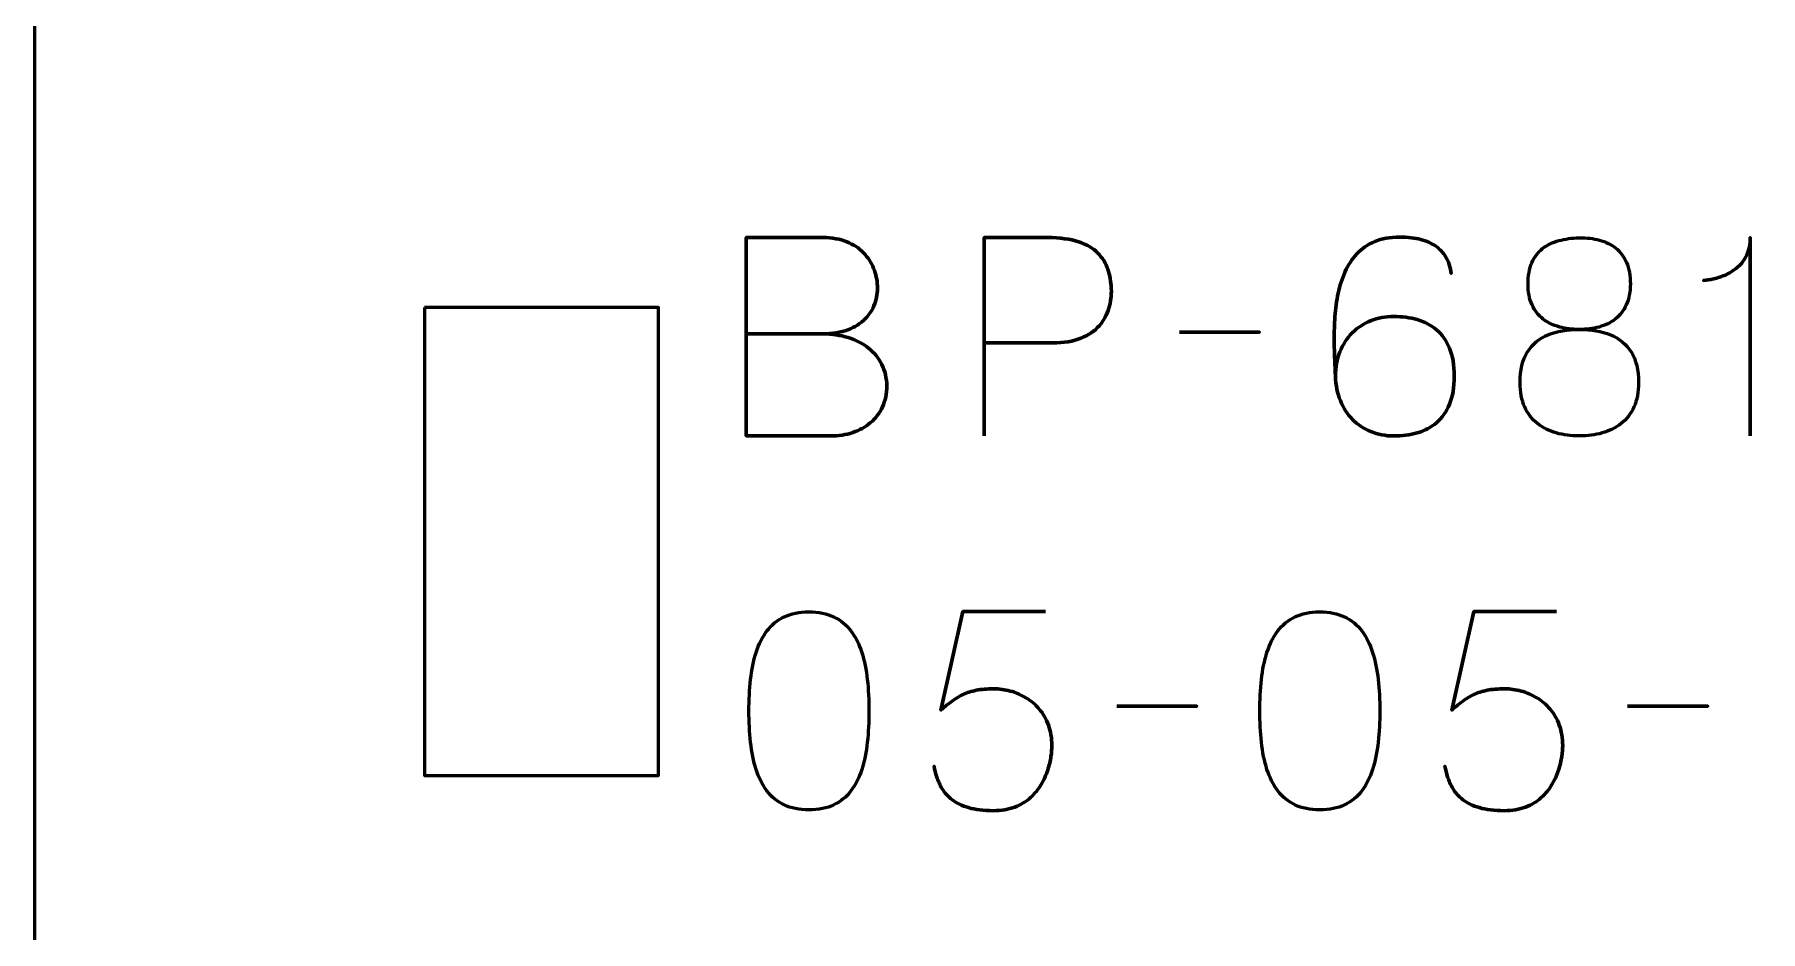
# Model space of a CAD drawing. Header units: centimetres. Extents: x -30.2 to 9.2, y -19.5 to -10.2.
# Drawn here: x -30.15 to -27.937, y -18.35 to -17.2 of the extents above; entities that cross this region are included whole.
import ezdxf

# ---------------------------------------------------------------- set-up
doc = ezdxf.new("R2010")
doc.units = ezdxf.units.CM
doc.header["$MEASUREMENT"] = 0
doc.layers.add('Layer 1', color=7, linetype='Continuous')

msp = doc.modelspace()

# ---------------------------------------------------------------- linework, layer by layer
at = {"layer": 'Layer 1', "lineweight": 53}
for centre, major_axis in [((-25.50001, -14.85001), (0, 3)), ((-25.5, -14.85), (0, 2.75))]:
    msp.add_ellipse(centre, major_axis=major_axis, ratio=1, dxfattribs=at)
for points, knots in [([(-29.64995, -10.19995), (-29.64995, -10.19995), (-21.35005, -10.19995), (-21.35005, -10.19995), (-21.35005, -10.19995), (-21.07305, -10.19995), (-20.84995, -10.42305), (-20.84995, -10.70005), (-20.84995, -10.70005), (-20.84995, -10.70005), (-20.84995, -18.99995), (-20.84995, -18.99995), (-20.84995, -18.99995), (-20.84995, -19.27695), (-21.07305, -19.50005), (-21.35005, -19.50005), (-21.35005, -19.50005), (-21.35005, -19.50005), (-29.64995, -19.50005), (-29.64995, -19.50005), (-29.64995, -19.50005), (-29.92695, -19.50005), (-30.15005, -19.27695), (-30.15005, -18.99995), (-30.15005, -18.99995), (-30.15005, -18.99995), (-30.15005, -10.70005), (-30.15005, -10.70005), (-30.15005, -10.70005), (-30.15005, -10.42305), (-29.92695, -10.19995), (-29.64995, -10.19995)], [0, 0, 0, 0, 0.125, 0.125, 0.125, 0.125, 0.25, 0.25, 0.25, 0.25, 0.375, 0.375, 0.375, 0.375, 0.5, 0.5, 0.5, 0.5, 0.625, 0.625, 0.625, 0.625, 0.75, 0.75, 0.75, 0.75, 0.875, 0.875, 0.875, 0.875, 1, 1, 1, 1]), ([(-29.64995, -17.55), (-29.64995, -17.55), (-29.34995, -17.55), (-29.34995, -17.55), (-29.34995, -17.55), (-29.34995, -17.55), (-29.34995, -18.15), (-29.34995, -18.15), (-29.34995, -18.15), (-29.34995, -18.15), (-29.64995, -18.15), (-29.64995, -18.15), (-29.64995, -18.15), (-29.64995, -18.15), (-29.64995, -17.55), (-29.64995, -17.55)], [0, 0, 0, 0, 0.25, 0.25, 0.25, 0.25, 0.5, 0.5, 0.5, 0.5, 0.75, 0.75, 0.75, 0.75, 1, 1, 1, 1])]:
    msp.add_open_spline(points, degree=3, knots=knots, dxfattribs=at)
at = {"layer": 'Layer 1', "color": 5, "lineweight": 53}
for points, knots in [([(-29.23732, -17.58389), (-29.23732, -17.58389), (-29.1396, -17.58389), (-29.1396, -17.58389), (-29.1396, -17.58389), (-29.1269, -17.58383), (-29.11608, -17.58207), (-29.10697, -17.5786), (-29.10697, -17.5786), (-29.09791, -17.57519), (-29.09056, -17.57054), (-29.08486, -17.56472), (-29.08486, -17.56472), (-29.07916, -17.5589), (-29.07504, -17.55231), (-29.07245, -17.54502), (-29.07245, -17.54502), (-29.06993, -17.53779), (-29.06875, -17.53027), (-29.06904, -17.5225), (-29.06904, -17.5225), (-29.0694, -17.51474), (-29.07104, -17.50722), (-29.07398, -17.49987), (-29.07398, -17.49987), (-29.07686, -17.49252), (-29.08121, -17.48587), (-29.08692, -17.47994), (-29.08692, -17.47994), (-29.09262, -17.474), (-29.09974, -17.46929), (-29.10838, -17.46582), (-29.10838, -17.46582), (-29.11702, -17.4623), (-29.12719, -17.46047), (-29.13889, -17.46042), (-29.13889, -17.46042), (-29.13889, -17.46042), (-29.23732, -17.46042), (-29.23732, -17.46042), (-29.23732, -17.46042), (-29.23732, -17.46042), (-29.23732, -17.71477), (-29.23732, -17.71477), (-29.23732, -17.71477), (-29.23732, -17.71477), (-29.12902, -17.71477), (-29.12902, -17.71477), (-29.12902, -17.71477), (-29.1189, -17.71477), (-29.1095, -17.7133), (-29.10079, -17.71042), (-29.10079, -17.71042), (-29.09209, -17.70748), (-29.08451, -17.7033), (-29.07792, -17.69772), (-29.07792, -17.69772), (-29.0714, -17.69219), (-29.06628, -17.68549), (-29.06263, -17.67755), (-29.06263, -17.67755), (-29.05899, -17.66961), (-29.05711, -17.66062), (-29.05705, -17.65056), (-29.05705, -17.65056), (-29.05728, -17.64045), (-29.0594, -17.63134), (-29.06346, -17.62316), (-29.06346, -17.62316), (-29.06751, -17.61499), (-29.07316, -17.608), (-29.08045, -17.60212), (-29.08045, -17.60212), (-29.08774, -17.59629), (-29.09644, -17.59177), (-29.10644, -17.58865), (-29.10644, -17.58865), (-29.11643, -17.58553), (-29.12749, -17.58395), (-29.1396, -17.58389), (-29.1396, -17.58389), (-29.12749, -17.58395), (-29.11643, -17.58553), (-29.10644, -17.58865), (-29.10644, -17.58865), (-29.09644, -17.59177), (-29.08774, -17.59629), (-29.08045, -17.60212), (-29.08045, -17.60212), (-29.07316, -17.608), (-29.06751, -17.61499), (-29.06346, -17.62316), (-29.06346, -17.62316), (-29.0594, -17.63134), (-29.05728, -17.64045), (-29.05705, -17.65056), (-29.05705, -17.65056), (-29.05711, -17.66062), (-29.05899, -17.66961), (-29.06263, -17.67755), (-29.06263, -17.67755), (-29.06628, -17.68549), (-29.0714, -17.69219), (-29.07792, -17.69772), (-29.07792, -17.69772), (-29.08451, -17.7033), (-29.09209, -17.70748), (-29.10079, -17.71042), (-29.10079, -17.71042), (-29.1095, -17.7133), (-29.1189, -17.71477), (-29.12902, -17.71477), (-29.12902, -17.71477), (-29.12902, -17.71477), (-29.23732, -17.71477), (-29.23732, -17.71477), (-29.23732, -17.71477), (-29.23732, -17.71477), (-29.23732, -17.46042), (-29.23732, -17.46042), (-29.23732, -17.46042), (-29.23732, -17.46042), (-29.13889, -17.46042), (-29.13889, -17.46042), (-29.13889, -17.46042), (-29.12719, -17.46047), (-29.11702, -17.4623), (-29.10838, -17.46582), (-29.10838, -17.46582), (-29.09974, -17.46929), (-29.09262, -17.474), (-29.08692, -17.47994), (-29.08692, -17.47994), (-29.08121, -17.48587), (-29.07686, -17.49252), (-29.07398, -17.49987), (-29.07398, -17.49987), (-29.07104, -17.50722), (-29.0694, -17.51474), (-29.06904, -17.5225), (-29.06904, -17.5225), (-29.06875, -17.53027), (-29.06993, -17.53779), (-29.07245, -17.54502), (-29.07245, -17.54502), (-29.07504, -17.55231), (-29.07916, -17.5589), (-29.08486, -17.56472), (-29.08486, -17.56472), (-29.09056, -17.57054), (-29.09791, -17.57519), (-29.10697, -17.5786), (-29.10697, -17.5786), (-29.11608, -17.58207), (-29.1269, -17.58383), (-29.1396, -17.58389), (-29.1396, -17.58389), (-29.1396, -17.58389), (-29.23732, -17.58389), (-29.23732, -17.58389)], [0, 0, 0, 0, 0.025, 0.025, 0.025, 0.025, 0.05, 0.05, 0.05, 0.05, 0.075, 0.075, 0.075, 0.075, 0.1, 0.1, 0.1, 0.1, 0.125, 0.125, 0.125, 0.125, 0.15, 0.15, 0.15, 0.15, 0.175, 0.175, 0.175, 0.175, 0.2, 0.2, 0.2, 0.2, 0.225, 0.225, 0.225, 0.225, 0.25, 0.25, 0.25, 0.25, 0.275, 0.275, 0.275, 0.275, 0.3, 0.3, 0.3, 0.3, 0.325, 0.325, 0.325, 0.325, 0.35, 0.35, 0.35, 0.35, 0.375, 0.375, 0.375, 0.375, 0.4, 0.4, 0.4, 0.4, 0.425, 0.425, 0.425, 0.425, 0.45, 0.45, 0.45, 0.45, 0.475, 0.475, 0.475, 0.475, 0.5, 0.5, 0.5, 0.5, 0.525, 0.525, 0.525, 0.525, 0.55, 0.55, 0.55, 0.55, 0.575, 0.575, 0.575, 0.575, 0.6, 0.6, 0.6, 0.6, 0.625, 0.625, 0.625, 0.625, 0.65, 0.65, 0.65, 0.65, 0.675, 0.675, 0.675, 0.675, 0.7, 0.7, 0.7, 0.7, 0.725, 0.725, 0.725, 0.725, 0.75, 0.75, 0.75, 0.75, 0.775, 0.775, 0.775, 0.775, 0.8, 0.8, 0.8, 0.8, 0.825, 0.825, 0.825, 0.825, 0.85, 0.85, 0.85, 0.85, 0.875, 0.875, 0.875, 0.875, 0.9, 0.9, 0.9, 0.9, 0.925, 0.925, 0.925, 0.925, 0.95, 0.95, 0.95, 0.95, 0.975, 0.975, 0.975, 0.975, 1, 1, 1, 1]), ([(-28.93217, -17.71477), (-28.93217, -17.71477), (-28.93217, -17.46042), (-28.93217, -17.46042), (-28.93217, -17.46042), (-28.93217, -17.46042), (-28.85103, -17.46042), (-28.85103, -17.46042), (-28.85103, -17.46042), (-28.8348, -17.46047), (-28.82146, -17.4623), (-28.81093, -17.46582), (-28.81093, -17.46582), (-28.80046, -17.46929), (-28.79223, -17.47412), (-28.78629, -17.48023), (-28.78629, -17.48023), (-28.78036, -17.48629), (-28.77612, -17.49322), (-28.77354, -17.50104), (-28.77354, -17.50104), (-28.77101, -17.50886), (-28.76954, -17.51704), (-28.76919, -17.52568), (-28.76919, -17.52568), (-28.76877, -17.53432), (-28.76977, -17.54279), (-28.77212, -17.55102), (-28.77212, -17.55102), (-28.77454, -17.55925), (-28.77859, -17.56672), (-28.78441, -17.57342), (-28.78441, -17.57342), (-28.79018, -17.58013), (-28.798, -17.58548), (-28.80781, -17.58942), (-28.80781, -17.58942), (-28.81763, -17.59341), (-28.8298, -17.59541), (-28.84433, -17.59553), (-28.84433, -17.59553), (-28.84433, -17.59553), (-28.93217, -17.59553), (-28.93217, -17.59553), (-28.93217, -17.59553), (-28.93217, -17.59553), (-28.84433, -17.59553), (-28.84433, -17.59553), (-28.84433, -17.59553), (-28.8301, -17.59541), (-28.81805, -17.59341), (-28.80828, -17.58942), (-28.80828, -17.58942), (-28.79847, -17.58548), (-28.79065, -17.58013), (-28.78477, -17.57342), (-28.78477, -17.57342), (-28.77895, -17.56672), (-28.77477, -17.55925), (-28.7723, -17.55102), (-28.7723, -17.55102), (-28.76983, -17.54279), (-28.76877, -17.53432), (-28.76919, -17.52568), (-28.76919, -17.52568), (-28.76954, -17.51704), (-28.77101, -17.50886), (-28.77365, -17.50104), (-28.77365, -17.50104), (-28.77624, -17.49322), (-28.78059, -17.48629), (-28.78653, -17.48023), (-28.78653, -17.48023), (-28.79253, -17.47412), (-28.80076, -17.46929), (-28.81122, -17.46582), (-28.81122, -17.46582), (-28.82175, -17.4623), (-28.83498, -17.46047), (-28.85103, -17.46042), (-28.85103, -17.46042), (-28.85103, -17.46042), (-28.93217, -17.46042), (-28.93217, -17.46042), (-28.93217, -17.46042), (-28.93217, -17.46042), (-28.93217, -17.71477), (-28.93217, -17.71477)], [0, 0, 0, 0, 0.0454545, 0.0454545, 0.0454545, 0.0454545, 0.0909091, 0.0909091, 0.0909091, 0.0909091, 0.1363636, 0.1363636, 0.1363636, 0.1363636, 0.1818182, 0.1818182, 0.1818182, 0.1818182, 0.2272727, 0.2272727, 0.2272727, 0.2272727, 0.2727273, 0.2727273, 0.2727273, 0.2727273, 0.3181818, 0.3181818, 0.3181818, 0.3181818, 0.3636364, 0.3636364, 0.3636364, 0.3636364, 0.4090909, 0.4090909, 0.4090909, 0.4090909, 0.4545455, 0.4545455, 0.4545455, 0.4545455, 0.5, 0.5, 0.5, 0.5, 0.5454545, 0.5454545, 0.5454545, 0.5454545, 0.5909091, 0.5909091, 0.5909091, 0.5909091, 0.6363636, 0.6363636, 0.6363636, 0.6363636, 0.6818182, 0.6818182, 0.6818182, 0.6818182, 0.7272727, 0.7272727, 0.7272727, 0.7272727, 0.7727273, 0.7727273, 0.7727273, 0.7727273, 0.8181818, 0.8181818, 0.8181818, 0.8181818, 0.8636364, 0.8636364, 0.8636364, 0.8636364, 0.9090909, 0.9090909, 0.9090909, 0.9090909, 0.9545455, 0.9545455, 0.9545455, 0.9545455, 1, 1, 1, 1]), ([(-28.48167, -17.63822), (-28.48161, -17.62669), (-28.47973, -17.61629), (-28.47597, -17.60688), (-28.47597, -17.60688), (-28.47226, -17.59753), (-28.46703, -17.58947), (-28.46027, -17.58271), (-28.46027, -17.58271), (-28.45356, -17.57601), (-28.44563, -17.57084), (-28.43657, -17.56719), (-28.43657, -17.56719), (-28.42752, -17.56354), (-28.41758, -17.56172), (-28.40688, -17.56166), (-28.40688, -17.56166), (-28.39612, -17.5616), (-28.38607, -17.56296), (-28.37672, -17.56566), (-28.37672, -17.56566), (-28.36737, -17.56831), (-28.3592, -17.57266), (-28.35208, -17.57866), (-28.35208, -17.57866), (-28.34497, -17.58459), (-28.33938, -17.59247), (-28.33538, -17.60229), (-28.33538, -17.60229), (-28.33138, -17.61211), (-28.32933, -17.62405), (-28.32927, -17.63822), (-28.32927, -17.63822), (-28.32933, -17.65239), (-28.33138, -17.66432), (-28.33538, -17.67414), (-28.33538, -17.67414), (-28.33938, -17.68396), (-28.34497, -17.69184), (-28.35208, -17.69778), (-28.35208, -17.69778), (-28.3592, -17.70378), (-28.36737, -17.70813), (-28.37672, -17.71077), (-28.37672, -17.71077), (-28.38607, -17.71348), (-28.39612, -17.71483), (-28.40688, -17.71477), (-28.40688, -17.71477), (-28.41758, -17.71471), (-28.4274, -17.71289), (-28.4364, -17.70924), (-28.4364, -17.70924), (-28.44533, -17.7056), (-28.45309, -17.70042), (-28.45974, -17.69366), (-28.45974, -17.69366), (-28.46638, -17.68696), (-28.47161, -17.6789), (-28.47538, -17.6695), (-28.47538, -17.6695), (-28.4792, -17.66015), (-28.48126, -17.64974), (-28.48167, -17.63822), (-28.48167, -17.63822), (-28.4819, -17.6324), (-28.4822, -17.62546), (-28.48261, -17.6174), (-28.48261, -17.6174), (-28.48302, -17.60929), (-28.48326, -17.60047), (-28.48332, -17.591), (-28.48332, -17.591), (-28.48337, -17.58148), (-28.48308, -17.57166), (-28.48232, -17.5616), (-28.48232, -17.5616), (-28.48161, -17.55149), (-28.4802, -17.54156), (-28.47814, -17.53174), (-28.47814, -17.53174), (-28.47608, -17.52198), (-28.47314, -17.51274), (-28.46926, -17.5041), (-28.46926, -17.5041), (-28.46538, -17.49546), (-28.46038, -17.48781), (-28.45421, -17.48117), (-28.45421, -17.48117), (-28.44798, -17.47453), (-28.44039, -17.46929), (-28.4314, -17.46547), (-28.4314, -17.46547), (-28.4224, -17.46171), (-28.41176, -17.45977), (-28.39947, -17.45971), (-28.39947, -17.45971), (-28.38877, -17.45977), (-28.37972, -17.46083), (-28.37219, -17.46289), (-28.37219, -17.46289), (-28.36466, -17.46494), (-28.35849, -17.46771), (-28.35355, -17.47112), (-28.35355, -17.47112), (-28.34867, -17.47459), (-28.34479, -17.47835), (-28.34197, -17.48252), (-28.34197, -17.48252), (-28.33915, -17.48664), (-28.33703, -17.49081), (-28.33574, -17.49499), (-28.33574, -17.49499), (-28.33438, -17.49916), (-28.3335, -17.50304), (-28.33315, -17.50663), (-28.33315, -17.50663), (-28.3335, -17.50304), (-28.33438, -17.49916), (-28.33574, -17.49499), (-28.33574, -17.49499), (-28.33703, -17.49081), (-28.33915, -17.48664), (-28.34197, -17.48252), (-28.34197, -17.48252), (-28.34479, -17.47835), (-28.34867, -17.47459), (-28.35355, -17.47112), (-28.35355, -17.47112), (-28.35849, -17.46771), (-28.36466, -17.46494), (-28.37219, -17.46289), (-28.37219, -17.46289), (-28.37972, -17.46083), (-28.38877, -17.45977), (-28.39947, -17.45971), (-28.39947, -17.45971), (-28.41176, -17.45977), (-28.4224, -17.46171), (-28.4314, -17.46547), (-28.4314, -17.46547), (-28.44039, -17.46929), (-28.44798, -17.47453), (-28.45421, -17.48117), (-28.45421, -17.48117), (-28.46038, -17.48781), (-28.46538, -17.49546), (-28.46926, -17.5041), (-28.46926, -17.5041), (-28.47314, -17.51274), (-28.47608, -17.52198), (-28.47814, -17.53174), (-28.47814, -17.53174), (-28.4802, -17.54156), (-28.48161, -17.55149), (-28.48232, -17.5616), (-28.48232, -17.5616), (-28.48308, -17.57166), (-28.48337, -17.58148), (-28.48332, -17.591), (-28.48332, -17.591), (-28.48326, -17.60047), (-28.48302, -17.60929), (-28.48261, -17.6174), (-28.48261, -17.6174), (-28.4822, -17.62546), (-28.4819, -17.6324), (-28.48167, -17.63822), (-28.48167, -17.63822), (-28.48126, -17.64974), (-28.4792, -17.66015), (-28.47538, -17.6695), (-28.47538, -17.6695), (-28.47161, -17.6789), (-28.46638, -17.68696), (-28.45974, -17.69366), (-28.45974, -17.69366), (-28.45309, -17.70042), (-28.44533, -17.7056), (-28.4364, -17.70924), (-28.4364, -17.70924), (-28.4274, -17.71289), (-28.41758, -17.71471), (-28.40688, -17.71477), (-28.40688, -17.71477), (-28.39612, -17.71483), (-28.38607, -17.71348), (-28.37672, -17.71077), (-28.37672, -17.71077), (-28.36737, -17.70813), (-28.3592, -17.70378), (-28.35208, -17.69778), (-28.35208, -17.69778), (-28.34497, -17.69184), (-28.33938, -17.68396), (-28.33538, -17.67414), (-28.33538, -17.67414), (-28.33138, -17.66432), (-28.32933, -17.65239), (-28.32927, -17.63822), (-28.32927, -17.63822), (-28.32933, -17.62405), (-28.33138, -17.61211), (-28.33538, -17.60229), (-28.33538, -17.60229), (-28.33938, -17.59247), (-28.34497, -17.58459), (-28.35208, -17.57866), (-28.35208, -17.57866), (-28.3592, -17.57266), (-28.36737, -17.56831), (-28.37672, -17.56566), (-28.37672, -17.56566), (-28.38607, -17.56296), (-28.39612, -17.5616), (-28.40688, -17.56166), (-28.40688, -17.56166), (-28.41758, -17.56172), (-28.42752, -17.56354), (-28.43657, -17.56719), (-28.43657, -17.56719), (-28.44563, -17.57084), (-28.45356, -17.57601), (-28.46027, -17.58271), (-28.46027, -17.58271), (-28.46703, -17.58947), (-28.47226, -17.59753), (-28.47597, -17.60688), (-28.47597, -17.60688), (-28.47973, -17.61629), (-28.48161, -17.62669), (-28.48167, -17.63822)], [0, 0, 0, 0, 0.0172414, 0.0172414, 0.0172414, 0.0172414, 0.0344828, 0.0344828, 0.0344828, 0.0344828, 0.0517241, 0.0517241, 0.0517241, 0.0517241, 0.0689655, 0.0689655, 0.0689655, 0.0689655, 0.0862069, 0.0862069, 0.0862069, 0.0862069, 0.1034483, 0.1034483, 0.1034483, 0.1034483, 0.1206897, 0.1206897, 0.1206897, 0.1206897, 0.137931, 0.137931, 0.137931, 0.137931, 0.1551724, 0.1551724, 0.1551724, 0.1551724, 0.1724138, 0.1724138, 0.1724138, 0.1724138, 0.1896552, 0.1896552, 0.1896552, 0.1896552, 0.2068966, 0.2068966, 0.2068966, 0.2068966, 0.2241379, 0.2241379, 0.2241379, 0.2241379, 0.2413793, 0.2413793, 0.2413793, 0.2413793, 0.2586207, 0.2586207, 0.2586207, 0.2586207, 0.2758621, 0.2758621, 0.2758621, 0.2758621, 0.2931034, 0.2931034, 0.2931034, 0.2931034, 0.3103448, 0.3103448, 0.3103448, 0.3103448, 0.3275862, 0.3275862, 0.3275862, 0.3275862, 0.3448276, 0.3448276, 0.3448276, 0.3448276, 0.362069, 0.362069, 0.362069, 0.362069, 0.3793103, 0.3793103, 0.3793103, 0.3793103, 0.3965517, 0.3965517, 0.3965517, 0.3965517, 0.4137931, 0.4137931, 0.4137931, 0.4137931, 0.4310345, 0.4310345, 0.4310345, 0.4310345, 0.4482759, 0.4482759, 0.4482759, 0.4482759, 0.4655172, 0.4655172, 0.4655172, 0.4655172, 0.4827586, 0.4827586, 0.4827586, 0.4827586, 0.5, 0.5, 0.5, 0.5, 0.5172414, 0.5172414, 0.5172414, 0.5172414, 0.5344828, 0.5344828, 0.5344828, 0.5344828, 0.5517241, 0.5517241, 0.5517241, 0.5517241, 0.5689655, 0.5689655, 0.5689655, 0.5689655, 0.5862069, 0.5862069, 0.5862069, 0.5862069, 0.6034483, 0.6034483, 0.6034483, 0.6034483, 0.6206897, 0.6206897, 0.6206897, 0.6206897, 0.637931, 0.637931, 0.637931, 0.637931, 0.6551724, 0.6551724, 0.6551724, 0.6551724, 0.6724138, 0.6724138, 0.6724138, 0.6724138, 0.6896552, 0.6896552, 0.6896552, 0.6896552, 0.7068966, 0.7068966, 0.7068966, 0.7068966, 0.7241379, 0.7241379, 0.7241379, 0.7241379, 0.7413793, 0.7413793, 0.7413793, 0.7413793, 0.7586207, 0.7586207, 0.7586207, 0.7586207, 0.7758621, 0.7758621, 0.7758621, 0.7758621, 0.7931034, 0.7931034, 0.7931034, 0.7931034, 0.8103448, 0.8103448, 0.8103448, 0.8103448, 0.8275862, 0.8275862, 0.8275862, 0.8275862, 0.8448276, 0.8448276, 0.8448276, 0.8448276, 0.862069, 0.862069, 0.862069, 0.862069, 0.8793103, 0.8793103, 0.8793103, 0.8793103, 0.8965517, 0.8965517, 0.8965517, 0.8965517, 0.9137931, 0.9137931, 0.9137931, 0.9137931, 0.9310345, 0.9310345, 0.9310345, 0.9310345, 0.9482759, 0.9482759, 0.9482759, 0.9482759, 0.9655172, 0.9655172, 0.9655172, 0.9655172, 0.9827586, 0.9827586, 0.9827586, 0.9827586, 1, 1, 1, 1]), ([(-28.1691, -17.57824), (-28.16005, -17.57824), (-28.15158, -17.57719), (-28.14364, -17.57507), (-28.14364, -17.57507), (-28.13576, -17.57289), (-28.12883, -17.56948), (-28.12277, -17.56484), (-28.12277, -17.56484), (-28.11677, -17.56019), (-28.11207, -17.55414), (-28.10866, -17.54667), (-28.10866, -17.54667), (-28.10525, -17.53926), (-28.10354, -17.53027), (-28.10348, -17.51968), (-28.10348, -17.51968), (-28.10354, -17.5091), (-28.10519, -17.50004), (-28.10842, -17.49252), (-28.10842, -17.49252), (-28.11166, -17.48499), (-28.11624, -17.47882), (-28.12212, -17.47406), (-28.12212, -17.47406), (-28.128, -17.46935), (-28.13494, -17.46588), (-28.14294, -17.46371), (-28.14294, -17.46371), (-28.15088, -17.46153), (-28.15964, -17.46059), (-28.1691, -17.46077), (-28.1691, -17.46077), (-28.17857, -17.46089), (-28.18733, -17.46212), (-28.19527, -17.4643), (-28.19527, -17.4643), (-28.20326, -17.46653), (-28.2102, -17.46994), (-28.21608, -17.47459), (-28.21608, -17.47459), (-28.22196, -17.47923), (-28.22655, -17.48529), (-28.22978, -17.49269), (-28.22978, -17.49269), (-28.23301, -17.50016), (-28.23466, -17.5091), (-28.23472, -17.51968), (-28.23472, -17.51968), (-28.23466, -17.53027), (-28.23296, -17.53926), (-28.22955, -17.54667), (-28.22955, -17.54667), (-28.22613, -17.55414), (-28.22143, -17.56019), (-28.21538, -17.56484), (-28.21538, -17.56484), (-28.20938, -17.56948), (-28.20244, -17.57289), (-28.19456, -17.57507), (-28.19456, -17.57507), (-28.18662, -17.57719), (-28.17816, -17.57824), (-28.1691, -17.57824)], [0, 0, 0, 0, 0.0625, 0.0625, 0.0625, 0.0625, 0.125, 0.125, 0.125, 0.125, 0.1875, 0.1875, 0.1875, 0.1875, 0.25, 0.25, 0.25, 0.25, 0.3125, 0.3125, 0.3125, 0.3125, 0.375, 0.375, 0.375, 0.375, 0.4375, 0.4375, 0.4375, 0.4375, 0.5, 0.5, 0.5, 0.5, 0.5625, 0.5625, 0.5625, 0.5625, 0.625, 0.625, 0.625, 0.625, 0.6875, 0.6875, 0.6875, 0.6875, 0.75, 0.75, 0.75, 0.75, 0.8125, 0.8125, 0.8125, 0.8125, 0.875, 0.875, 0.875, 0.875, 0.9375, 0.9375, 0.9375, 0.9375, 1, 1, 1, 1]), ([(-28.1691, -17.57824), (-28.16005, -17.57824), (-28.15158, -17.57719), (-28.14364, -17.57507), (-28.14364, -17.57507), (-28.13576, -17.57289), (-28.12883, -17.56948), (-28.12277, -17.56484), (-28.12277, -17.56484), (-28.11677, -17.56019), (-28.11207, -17.55414), (-28.10866, -17.54667), (-28.10866, -17.54667), (-28.10525, -17.53926), (-28.10354, -17.53027), (-28.10348, -17.51968), (-28.10348, -17.51968), (-28.10354, -17.5091), (-28.10519, -17.50004), (-28.10842, -17.49252), (-28.10842, -17.49252), (-28.11166, -17.48499), (-28.11624, -17.47882), (-28.12212, -17.47406), (-28.12212, -17.47406), (-28.128, -17.46935), (-28.13494, -17.46588), (-28.14294, -17.46371), (-28.14294, -17.46371), (-28.15088, -17.46153), (-28.15964, -17.46059), (-28.1691, -17.46077), (-28.1691, -17.46077), (-28.17857, -17.46089), (-28.18733, -17.46212), (-28.19527, -17.4643), (-28.19527, -17.4643), (-28.20326, -17.46653), (-28.2102, -17.46994), (-28.21608, -17.47459), (-28.21608, -17.47459), (-28.22196, -17.47923), (-28.22655, -17.48529), (-28.22978, -17.49269), (-28.22978, -17.49269), (-28.23301, -17.50016), (-28.23466, -17.5091), (-28.23472, -17.51968), (-28.23472, -17.51968), (-28.23466, -17.53027), (-28.23296, -17.53926), (-28.22955, -17.54667), (-28.22955, -17.54667), (-28.22613, -17.55414), (-28.22143, -17.56019), (-28.21538, -17.56484), (-28.21538, -17.56484), (-28.20938, -17.56948), (-28.20244, -17.57289), (-28.19456, -17.57507), (-28.19456, -17.57507), (-28.18662, -17.57719), (-28.17816, -17.57824), (-28.1691, -17.57824)], [0, 0, 0, 0, 0.0625, 0.0625, 0.0625, 0.0625, 0.125, 0.125, 0.125, 0.125, 0.1875, 0.1875, 0.1875, 0.1875, 0.25, 0.25, 0.25, 0.25, 0.3125, 0.3125, 0.3125, 0.3125, 0.375, 0.375, 0.375, 0.375, 0.4375, 0.4375, 0.4375, 0.4375, 0.5, 0.5, 0.5, 0.5, 0.5625, 0.5625, 0.5625, 0.5625, 0.625, 0.625, 0.625, 0.625, 0.6875, 0.6875, 0.6875, 0.6875, 0.75, 0.75, 0.75, 0.75, 0.8125, 0.8125, 0.8125, 0.8125, 0.875, 0.875, 0.875, 0.875, 0.9375, 0.9375, 0.9375, 0.9375, 1, 1, 1, 1]), ([(-27.94968, -17.71477), (-27.94968, -17.71477), (-27.94968, -17.46042), (-27.94968, -17.46042), (-27.94968, -17.46042), (-27.94974, -17.46906), (-27.95126, -17.47647), (-27.9542, -17.48264), (-27.9542, -17.48264), (-27.95709, -17.48887), (-27.96091, -17.49399), (-27.96561, -17.4981), (-27.96561, -17.4981), (-27.97031, -17.50222), (-27.97537, -17.50551), (-27.98078, -17.50798), (-27.98078, -17.50798), (-27.98619, -17.51039), (-27.99142, -17.51222), (-27.99648, -17.51333), (-27.99648, -17.51333), (-28.00159, -17.51451), (-28.00595, -17.51521), (-28.00965, -17.51545), (-28.00965, -17.51545), (-28.00595, -17.51521), (-28.00159, -17.51451), (-27.99648, -17.51333), (-27.99648, -17.51333), (-27.99142, -17.51222), (-27.98619, -17.51039), (-27.98078, -17.50798), (-27.98078, -17.50798), (-27.97537, -17.50551), (-27.97031, -17.50222), (-27.96561, -17.4981), (-27.96561, -17.4981), (-27.96091, -17.49399), (-27.95709, -17.48887), (-27.9542, -17.48264), (-27.9542, -17.48264), (-27.95126, -17.47647), (-27.94974, -17.46906), (-27.94968, -17.46042), (-27.94968, -17.46042), (-27.94968, -17.46042), (-27.94968, -17.71477), (-27.94968, -17.71477)], [0, 0, 0, 0, 0.0833333, 0.0833333, 0.0833333, 0.0833333, 0.1666667, 0.1666667, 0.1666667, 0.1666667, 0.25, 0.25, 0.25, 0.25, 0.3333333, 0.3333333, 0.3333333, 0.3333333, 0.4166667, 0.4166667, 0.4166667, 0.4166667, 0.5, 0.5, 0.5, 0.5, 0.5833333, 0.5833333, 0.5833333, 0.5833333, 0.6666667, 0.6666667, 0.6666667, 0.6666667, 0.75, 0.75, 0.75, 0.75, 0.8333333, 0.8333333, 0.8333333, 0.8333333, 0.9166667, 0.9166667, 0.9166667, 0.9166667, 1, 1, 1, 1]), ([(-28.6817, -17.58177), (-28.6817, -17.58177), (-28.57904, -17.58177), (-28.57904, -17.58177), (-28.57904, -17.58177), (-28.57904, -17.58177), (-28.6817, -17.58177), (-28.6817, -17.58177)], [0, 0, 0, 0, 0.5, 0.5, 0.5, 0.5, 1, 1, 1, 1]), ([(-28.1691, -17.71477), (-28.15852, -17.71477), (-28.14864, -17.71354), (-28.13947, -17.71095), (-28.13947, -17.71095), (-28.1303, -17.70836), (-28.12224, -17.7043), (-28.11524, -17.69878), (-28.11524, -17.69878), (-28.10831, -17.69331), (-28.10284, -17.68625), (-28.0989, -17.67755), (-28.0989, -17.67755), (-28.09496, -17.66891), (-28.09296, -17.6585), (-28.0929, -17.64633), (-28.0929, -17.64633), (-28.09302, -17.63016), (-28.09619, -17.61705), (-28.10249, -17.60705), (-28.10249, -17.60705), (-28.10878, -17.597), (-28.1176, -17.58971), (-28.12894, -17.58506), (-28.12894, -17.58506), (-28.14035, -17.58048), (-28.1537, -17.57819), (-28.1691, -17.57824), (-28.1691, -17.57824), (-28.18445, -17.57819), (-28.19785, -17.58048), (-28.20914, -17.58506), (-28.20914, -17.58506), (-28.22049, -17.58971), (-28.22925, -17.597), (-28.23548, -17.60705), (-28.23548, -17.60705), (-28.24172, -17.61705), (-28.24489, -17.63016), (-28.24495, -17.64633), (-28.24495, -17.64633), (-28.24489, -17.6585), (-28.24289, -17.66891), (-28.23895, -17.67755), (-28.23895, -17.67755), (-28.23501, -17.68625), (-28.2296, -17.69331), (-28.22261, -17.69878), (-28.22261, -17.69878), (-28.21567, -17.7043), (-28.20767, -17.70836), (-28.1985, -17.71095), (-28.1985, -17.71095), (-28.18939, -17.71354), (-28.17957, -17.71477), (-28.1691, -17.71477)], [0, 0, 0, 0, 0.0714286, 0.0714286, 0.0714286, 0.0714286, 0.1428571, 0.1428571, 0.1428571, 0.1428571, 0.2142857, 0.2142857, 0.2142857, 0.2142857, 0.2857143, 0.2857143, 0.2857143, 0.2857143, 0.3571429, 0.3571429, 0.3571429, 0.3571429, 0.4285714, 0.4285714, 0.4285714, 0.4285714, 0.5, 0.5, 0.5, 0.5, 0.5714286, 0.5714286, 0.5714286, 0.5714286, 0.6428571, 0.6428571, 0.6428571, 0.6428571, 0.7142857, 0.7142857, 0.7142857, 0.7142857, 0.7857143, 0.7857143, 0.7857143, 0.7857143, 0.8571429, 0.8571429, 0.8571429, 0.8571429, 0.9285714, 0.9285714, 0.9285714, 0.9285714, 1, 1, 1, 1]), ([(-28.1691, -17.71477), (-28.15852, -17.71477), (-28.14864, -17.71354), (-28.13947, -17.71095), (-28.13947, -17.71095), (-28.1303, -17.70836), (-28.12224, -17.7043), (-28.11524, -17.69878), (-28.11524, -17.69878), (-28.10831, -17.69331), (-28.10284, -17.68625), (-28.0989, -17.67755), (-28.0989, -17.67755), (-28.09496, -17.66891), (-28.09296, -17.6585), (-28.0929, -17.64633), (-28.0929, -17.64633), (-28.09302, -17.63016), (-28.09619, -17.61705), (-28.10249, -17.60705), (-28.10249, -17.60705), (-28.10878, -17.597), (-28.1176, -17.58971), (-28.12894, -17.58506), (-28.12894, -17.58506), (-28.14035, -17.58048), (-28.1537, -17.57819), (-28.1691, -17.57824), (-28.1691, -17.57824), (-28.18445, -17.57819), (-28.19785, -17.58048), (-28.20914, -17.58506), (-28.20914, -17.58506), (-28.22049, -17.58971), (-28.22925, -17.597), (-28.23548, -17.60705), (-28.23548, -17.60705), (-28.24172, -17.61705), (-28.24489, -17.63016), (-28.24495, -17.64633), (-28.24495, -17.64633), (-28.24489, -17.6585), (-28.24289, -17.66891), (-28.23895, -17.67755), (-28.23895, -17.67755), (-28.23501, -17.68625), (-28.2296, -17.69331), (-28.22261, -17.69878), (-28.22261, -17.69878), (-28.21567, -17.7043), (-28.20767, -17.70836), (-28.1985, -17.71095), (-28.1985, -17.71095), (-28.18939, -17.71354), (-28.17957, -17.71477), (-28.1691, -17.71477)], [0, 0, 0, 0, 0.0714286, 0.0714286, 0.0714286, 0.0714286, 0.1428571, 0.1428571, 0.1428571, 0.1428571, 0.2142857, 0.2142857, 0.2142857, 0.2142857, 0.2857143, 0.2857143, 0.2857143, 0.2857143, 0.3571429, 0.3571429, 0.3571429, 0.3571429, 0.4285714, 0.4285714, 0.4285714, 0.4285714, 0.5, 0.5, 0.5, 0.5, 0.5714286, 0.5714286, 0.5714286, 0.5714286, 0.6428571, 0.6428571, 0.6428571, 0.6428571, 0.7142857, 0.7142857, 0.7142857, 0.7142857, 0.7857143, 0.7857143, 0.7857143, 0.7857143, 0.8571429, 0.8571429, 0.8571429, 0.8571429, 0.9285714, 0.9285714, 0.9285714, 0.9285714, 1, 1, 1, 1]), ([(-29.15689, -18.19419), (-29.14455, -18.19413), (-29.1339, -18.19196), (-29.12503, -18.18772), (-29.12503, -18.18772), (-29.11621, -18.18349), (-29.10886, -18.17743), (-29.10298, -18.16973), (-29.10298, -18.16973), (-29.09716, -18.16197), (-29.09257, -18.1528), (-29.08916, -18.14221), (-29.08916, -18.14221), (-29.08581, -18.13163), (-29.0834, -18.12005), (-29.08205, -18.10735), (-29.08205, -18.10735), (-29.08063, -18.09465), (-29.07993, -18.0813), (-29.07999, -18.06719), (-29.07999, -18.06719), (-29.07993, -18.05314), (-29.08063, -18.03979), (-29.08205, -18.02715), (-29.08205, -18.02715), (-29.0834, -18.01451), (-29.08581, -18.00287), (-29.08916, -17.99228), (-29.08916, -17.99228), (-29.09257, -17.98176), (-29.09716, -17.97259), (-29.10298, -17.96477), (-29.10298, -17.96477), (-29.10886, -17.957), (-29.11621, -17.95095), (-29.12503, -17.94671), (-29.12503, -17.94671), (-29.1339, -17.94242), (-29.14455, -17.94025), (-29.15689, -17.94019), (-29.15689, -17.94019), (-29.16924, -17.94025), (-29.17988, -17.94242), (-29.18876, -17.94671), (-29.18876, -17.94671), (-29.19758, -17.95095), (-29.20493, -17.957), (-29.21081, -17.96477), (-29.21081, -17.96477), (-29.21663, -17.97259), (-29.22122, -17.98176), (-29.22463, -17.99228), (-29.22463, -17.99228), (-29.22798, -18.00287), (-29.23039, -18.01451), (-29.23174, -18.02715), (-29.23174, -18.02715), (-29.23315, -18.03979), (-29.23386, -18.05314), (-29.2338, -18.06719), (-29.2338, -18.06719), (-29.23386, -18.0813), (-29.23315, -18.09465), (-29.23174, -18.10735), (-29.23174, -18.10735), (-29.23039, -18.12005), (-29.22798, -18.13163), (-29.22463, -18.14221), (-29.22463, -18.14221), (-29.22122, -18.1528), (-29.21663, -18.16197), (-29.21081, -18.16973), (-29.21081, -18.16973), (-29.20493, -18.17743), (-29.19758, -18.18349), (-29.18876, -18.18772), (-29.18876, -18.18772), (-29.17988, -18.19196), (-29.16924, -18.19413), (-29.15689, -18.19419)], [0, 0, 0, 0, 0.05, 0.05, 0.05, 0.05, 0.1, 0.1, 0.1, 0.1, 0.15, 0.15, 0.15, 0.15, 0.2, 0.2, 0.2, 0.2, 0.25, 0.25, 0.25, 0.25, 0.3, 0.3, 0.3, 0.3, 0.35, 0.35, 0.35, 0.35, 0.4, 0.4, 0.4, 0.4, 0.45, 0.45, 0.45, 0.45, 0.5, 0.5, 0.5, 0.5, 0.55, 0.55, 0.55, 0.55, 0.6, 0.6, 0.6, 0.6, 0.65, 0.65, 0.65, 0.65, 0.7, 0.7, 0.7, 0.7, 0.75, 0.75, 0.75, 0.75, 0.8, 0.8, 0.8, 0.8, 0.85, 0.85, 0.85, 0.85, 0.9, 0.9, 0.9, 0.9, 0.95, 0.95, 0.95, 0.95, 1, 1, 1, 1]), ([(-29.15689, -18.19419), (-29.14455, -18.19413), (-29.1339, -18.19196), (-29.12503, -18.18772), (-29.12503, -18.18772), (-29.11621, -18.18349), (-29.10886, -18.17743), (-29.10298, -18.16973), (-29.10298, -18.16973), (-29.09716, -18.16197), (-29.09257, -18.1528), (-29.08916, -18.14221), (-29.08916, -18.14221), (-29.08581, -18.13163), (-29.0834, -18.12005), (-29.08205, -18.10735), (-29.08205, -18.10735), (-29.08063, -18.09465), (-29.07993, -18.0813), (-29.07999, -18.06719), (-29.07999, -18.06719), (-29.07993, -18.05314), (-29.08063, -18.03979), (-29.08205, -18.02715), (-29.08205, -18.02715), (-29.0834, -18.01451), (-29.08581, -18.00287), (-29.08916, -17.99228), (-29.08916, -17.99228), (-29.09257, -17.98176), (-29.09716, -17.97259), (-29.10298, -17.96477), (-29.10298, -17.96477), (-29.10886, -17.957), (-29.11621, -17.95095), (-29.12503, -17.94671), (-29.12503, -17.94671), (-29.1339, -17.94242), (-29.14455, -17.94025), (-29.15689, -17.94019), (-29.15689, -17.94019), (-29.16924, -17.94025), (-29.17988, -17.94242), (-29.18876, -17.94671), (-29.18876, -17.94671), (-29.19758, -17.95095), (-29.20493, -17.957), (-29.21081, -17.96477), (-29.21081, -17.96477), (-29.21663, -17.97259), (-29.22122, -17.98176), (-29.22463, -17.99228), (-29.22463, -17.99228), (-29.22798, -18.00287), (-29.23039, -18.01451), (-29.23174, -18.02715), (-29.23174, -18.02715), (-29.23315, -18.03979), (-29.23386, -18.05314), (-29.2338, -18.06719), (-29.2338, -18.06719), (-29.23386, -18.0813), (-29.23315, -18.09465), (-29.23174, -18.10735), (-29.23174, -18.10735), (-29.23039, -18.12005), (-29.22798, -18.13163), (-29.22463, -18.14221), (-29.22463, -18.14221), (-29.22122, -18.1528), (-29.21663, -18.16197), (-29.21081, -18.16973), (-29.21081, -18.16973), (-29.20493, -18.17743), (-29.19758, -18.18349), (-29.18876, -18.18772), (-29.18876, -18.18772), (-29.17988, -18.19196), (-29.16924, -18.19413), (-29.15689, -18.19419)], [0, 0, 0, 0, 0.05, 0.05, 0.05, 0.05, 0.1, 0.1, 0.1, 0.1, 0.15, 0.15, 0.15, 0.15, 0.2, 0.2, 0.2, 0.2, 0.25, 0.25, 0.25, 0.25, 0.3, 0.3, 0.3, 0.3, 0.35, 0.35, 0.35, 0.35, 0.4, 0.4, 0.4, 0.4, 0.45, 0.45, 0.45, 0.45, 0.5, 0.5, 0.5, 0.5, 0.55, 0.55, 0.55, 0.55, 0.6, 0.6, 0.6, 0.6, 0.65, 0.65, 0.65, 0.65, 0.7, 0.7, 0.7, 0.7, 0.75, 0.75, 0.75, 0.75, 0.8, 0.8, 0.8, 0.8, 0.85, 0.85, 0.85, 0.85, 0.9, 0.9, 0.9, 0.9, 0.95, 0.95, 0.95, 0.95, 1, 1, 1, 1]), ([(-28.8535, -17.93984), (-28.8535, -17.93984), (-28.95934, -17.93984), (-28.95934, -17.93984), (-28.95934, -17.93984), (-28.95934, -17.93984), (-28.98756, -18.06613), (-28.98756, -18.06613), (-28.98756, -18.06613), (-28.98262, -18.0619), (-28.97792, -18.05808), (-28.97339, -18.05472), (-28.97339, -18.05472), (-28.96892, -18.05137), (-28.96422, -18.04855), (-28.95922, -18.0462), (-28.95922, -18.0462), (-28.95428, -18.04385), (-28.94864, -18.04208), (-28.94229, -18.04085), (-28.94229, -18.04085), (-28.936, -18.03961), (-28.92847, -18.03897), (-28.91983, -18.03897), (-28.91983, -18.03897), (-28.91277, -18.03897), (-28.90572, -18.03991), (-28.89866, -18.04185), (-28.89866, -18.04185), (-28.8916, -18.04373), (-28.8849, -18.04661), (-28.87855, -18.05043), (-28.87855, -18.05043), (-28.87214, -18.05431), (-28.8665, -18.05913), (-28.86156, -18.06495), (-28.86156, -18.06495), (-28.85656, -18.07078), (-28.85262, -18.0776), (-28.8498, -18.08542), (-28.8498, -18.08542), (-28.84692, -18.09324), (-28.84545, -18.10211), (-28.84539, -18.11199), (-28.84539, -18.11199), (-28.84533, -18.11564), (-28.84574, -18.12022), (-28.84657, -18.12563), (-28.84657, -18.12563), (-28.84733, -18.13104), (-28.84874, -18.13692), (-28.85074, -18.14315), (-28.85074, -18.14315), (-28.85274, -18.14939), (-28.85556, -18.15556), (-28.85915, -18.16168), (-28.85915, -18.16168), (-28.86273, -18.16779), (-28.86732, -18.17338), (-28.87285, -18.17843), (-28.87285, -18.17843), (-28.87837, -18.18349), (-28.88508, -18.18755), (-28.8929, -18.1906), (-28.8929, -18.1906), (-28.90078, -18.1936), (-28.91001, -18.19519), (-28.92053, -18.19525), (-28.92053, -18.19525), (-28.93311, -18.19519), (-28.9437, -18.19384), (-28.95228, -18.19131), (-28.95228, -18.19131), (-28.96087, -18.18872), (-28.96786, -18.18537), (-28.97327, -18.18114), (-28.97327, -18.18114), (-28.97874, -18.1769), (-28.98297, -18.17226), (-28.98603, -18.1672), (-28.98603, -18.1672), (-28.98909, -18.16215), (-28.99138, -18.15709), (-28.99291, -18.15203), (-28.99291, -18.15203), (-28.99444, -18.14698), (-28.99562, -18.14233), (-28.99638, -18.1381), (-28.99638, -18.1381), (-28.99562, -18.14233), (-28.99444, -18.14698), (-28.99291, -18.15203), (-28.99291, -18.15203), (-28.99138, -18.15709), (-28.98909, -18.16215), (-28.98603, -18.1672), (-28.98603, -18.1672), (-28.98297, -18.17226), (-28.97874, -18.1769), (-28.97327, -18.18114), (-28.97327, -18.18114), (-28.96786, -18.18537), (-28.96087, -18.18872), (-28.95228, -18.19131), (-28.95228, -18.19131), (-28.9437, -18.19384), (-28.93311, -18.19519), (-28.92053, -18.19525), (-28.92053, -18.19525), (-28.91001, -18.19519), (-28.90078, -18.1936), (-28.8929, -18.1906), (-28.8929, -18.1906), (-28.88508, -18.18755), (-28.87837, -18.18349), (-28.87285, -18.17843), (-28.87285, -18.17843), (-28.86732, -18.17338), (-28.86273, -18.16779), (-28.85915, -18.16168), (-28.85915, -18.16168), (-28.85556, -18.15556), (-28.85274, -18.14939), (-28.85074, -18.14315), (-28.85074, -18.14315), (-28.84874, -18.13692), (-28.84733, -18.13104), (-28.84657, -18.12563), (-28.84657, -18.12563), (-28.84574, -18.12022), (-28.84533, -18.11564), (-28.84539, -18.11199), (-28.84539, -18.11199), (-28.84545, -18.10211), (-28.84692, -18.09324), (-28.8498, -18.08542), (-28.8498, -18.08542), (-28.85262, -18.0776), (-28.85656, -18.07078), (-28.86156, -18.06495), (-28.86156, -18.06495), (-28.8665, -18.05913), (-28.87214, -18.05431), (-28.87855, -18.05043), (-28.87855, -18.05043), (-28.8849, -18.04661), (-28.8916, -18.04373), (-28.89866, -18.04185), (-28.89866, -18.04185), (-28.90572, -18.03991), (-28.91277, -18.03897), (-28.91983, -18.03897), (-28.91983, -18.03897), (-28.92847, -18.03897), (-28.936, -18.03961), (-28.94229, -18.04085), (-28.94229, -18.04085), (-28.94864, -18.04208), (-28.95428, -18.04385), (-28.95922, -18.0462), (-28.95922, -18.0462), (-28.96422, -18.04855), (-28.96892, -18.05137), (-28.97339, -18.05472), (-28.97339, -18.05472), (-28.97792, -18.05808), (-28.98262, -18.0619), (-28.98756, -18.06613), (-28.98756, -18.06613), (-28.98756, -18.06613), (-28.95934, -17.93984), (-28.95934, -17.93984), (-28.95934, -17.93984), (-28.95934, -17.93984), (-28.8535, -17.93984), (-28.8535, -17.93984)], [0, 0, 0, 0, 0.0227273, 0.0227273, 0.0227273, 0.0227273, 0.0454545, 0.0454545, 0.0454545, 0.0454545, 0.0681818, 0.0681818, 0.0681818, 0.0681818, 0.0909091, 0.0909091, 0.0909091, 0.0909091, 0.1136364, 0.1136364, 0.1136364, 0.1136364, 0.1363636, 0.1363636, 0.1363636, 0.1363636, 0.1590909, 0.1590909, 0.1590909, 0.1590909, 0.1818182, 0.1818182, 0.1818182, 0.1818182, 0.2045455, 0.2045455, 0.2045455, 0.2045455, 0.2272727, 0.2272727, 0.2272727, 0.2272727, 0.25, 0.25, 0.25, 0.25, 0.2727273, 0.2727273, 0.2727273, 0.2727273, 0.2954545, 0.2954545, 0.2954545, 0.2954545, 0.3181818, 0.3181818, 0.3181818, 0.3181818, 0.3409091, 0.3409091, 0.3409091, 0.3409091, 0.3636364, 0.3636364, 0.3636364, 0.3636364, 0.3863636, 0.3863636, 0.3863636, 0.3863636, 0.4090909, 0.4090909, 0.4090909, 0.4090909, 0.4318182, 0.4318182, 0.4318182, 0.4318182, 0.4545455, 0.4545455, 0.4545455, 0.4545455, 0.4772727, 0.4772727, 0.4772727, 0.4772727, 0.5, 0.5, 0.5, 0.5, 0.5227273, 0.5227273, 0.5227273, 0.5227273, 0.5454545, 0.5454545, 0.5454545, 0.5454545, 0.5681818, 0.5681818, 0.5681818, 0.5681818, 0.5909091, 0.5909091, 0.5909091, 0.5909091, 0.6136364, 0.6136364, 0.6136364, 0.6136364, 0.6363636, 0.6363636, 0.6363636, 0.6363636, 0.6590909, 0.6590909, 0.6590909, 0.6590909, 0.6818182, 0.6818182, 0.6818182, 0.6818182, 0.7045455, 0.7045455, 0.7045455, 0.7045455, 0.7272727, 0.7272727, 0.7272727, 0.7272727, 0.75, 0.75, 0.75, 0.75, 0.7727273, 0.7727273, 0.7727273, 0.7727273, 0.7954545, 0.7954545, 0.7954545, 0.7954545, 0.8181818, 0.8181818, 0.8181818, 0.8181818, 0.8409091, 0.8409091, 0.8409091, 0.8409091, 0.8636364, 0.8636364, 0.8636364, 0.8636364, 0.8863636, 0.8863636, 0.8863636, 0.8863636, 0.9090909, 0.9090909, 0.9090909, 0.9090909, 0.9318182, 0.9318182, 0.9318182, 0.9318182, 0.9545455, 0.9545455, 0.9545455, 0.9545455, 0.9772727, 0.9772727, 0.9772727, 0.9772727, 1, 1, 1, 1]), ([(-28.50177, -18.19419), (-28.48943, -18.19413), (-28.47878, -18.19196), (-28.46991, -18.18772), (-28.46991, -18.18772), (-28.46109, -18.18349), (-28.45374, -18.17743), (-28.44786, -18.16973), (-28.44786, -18.16973), (-28.44204, -18.16197), (-28.43745, -18.1528), (-28.43404, -18.14221), (-28.43404, -18.14221), (-28.43069, -18.13163), (-28.42828, -18.12005), (-28.42693, -18.10735), (-28.42693, -18.10735), (-28.42551, -18.09465), (-28.42481, -18.0813), (-28.42487, -18.06719), (-28.42487, -18.06719), (-28.42481, -18.05314), (-28.42551, -18.03979), (-28.42693, -18.02715), (-28.42693, -18.02715), (-28.42828, -18.01451), (-28.43069, -18.00287), (-28.43404, -17.99228), (-28.43404, -17.99228), (-28.43745, -17.98176), (-28.44204, -17.97259), (-28.44786, -17.96477), (-28.44786, -17.96477), (-28.45374, -17.957), (-28.46109, -17.95095), (-28.46991, -17.94671), (-28.46991, -17.94671), (-28.47878, -17.94242), (-28.48943, -17.94025), (-28.50177, -17.94019), (-28.50177, -17.94019), (-28.51412, -17.94025), (-28.52476, -17.94242), (-28.53364, -17.94671), (-28.53364, -17.94671), (-28.54246, -17.95095), (-28.54981, -17.957), (-28.55569, -17.96477), (-28.55569, -17.96477), (-28.56151, -17.97259), (-28.5661, -17.98176), (-28.56951, -17.99228), (-28.56951, -17.99228), (-28.57286, -18.00287), (-28.57527, -18.01451), (-28.57662, -18.02715), (-28.57662, -18.02715), (-28.57803, -18.03979), (-28.57874, -18.05314), (-28.57868, -18.06719), (-28.57868, -18.06719), (-28.57874, -18.0813), (-28.57803, -18.09465), (-28.57662, -18.10735), (-28.57662, -18.10735), (-28.57527, -18.12005), (-28.57286, -18.13163), (-28.56951, -18.14221), (-28.56951, -18.14221), (-28.5661, -18.1528), (-28.56151, -18.16197), (-28.55569, -18.16973), (-28.55569, -18.16973), (-28.54981, -18.17743), (-28.54246, -18.18349), (-28.53364, -18.18772), (-28.53364, -18.18772), (-28.52476, -18.19196), (-28.51412, -18.19413), (-28.50177, -18.19419)], [0, 0, 0, 0, 0.05, 0.05, 0.05, 0.05, 0.1, 0.1, 0.1, 0.1, 0.15, 0.15, 0.15, 0.15, 0.2, 0.2, 0.2, 0.2, 0.25, 0.25, 0.25, 0.25, 0.3, 0.3, 0.3, 0.3, 0.35, 0.35, 0.35, 0.35, 0.4, 0.4, 0.4, 0.4, 0.45, 0.45, 0.45, 0.45, 0.5, 0.5, 0.5, 0.5, 0.55, 0.55, 0.55, 0.55, 0.6, 0.6, 0.6, 0.6, 0.65, 0.65, 0.65, 0.65, 0.7, 0.7, 0.7, 0.7, 0.75, 0.75, 0.75, 0.75, 0.8, 0.8, 0.8, 0.8, 0.85, 0.85, 0.85, 0.85, 0.9, 0.9, 0.9, 0.9, 0.95, 0.95, 0.95, 0.95, 1, 1, 1, 1]), ([(-28.50177, -18.19419), (-28.48943, -18.19413), (-28.47878, -18.19196), (-28.46991, -18.18772), (-28.46991, -18.18772), (-28.46109, -18.18349), (-28.45374, -18.17743), (-28.44786, -18.16973), (-28.44786, -18.16973), (-28.44204, -18.16197), (-28.43745, -18.1528), (-28.43404, -18.14221), (-28.43404, -18.14221), (-28.43069, -18.13163), (-28.42828, -18.12005), (-28.42693, -18.10735), (-28.42693, -18.10735), (-28.42551, -18.09465), (-28.42481, -18.0813), (-28.42487, -18.06719), (-28.42487, -18.06719), (-28.42481, -18.05314), (-28.42551, -18.03979), (-28.42693, -18.02715), (-28.42693, -18.02715), (-28.42828, -18.01451), (-28.43069, -18.00287), (-28.43404, -17.99228), (-28.43404, -17.99228), (-28.43745, -17.98176), (-28.44204, -17.97259), (-28.44786, -17.96477), (-28.44786, -17.96477), (-28.45374, -17.957), (-28.46109, -17.95095), (-28.46991, -17.94671), (-28.46991, -17.94671), (-28.47878, -17.94242), (-28.48943, -17.94025), (-28.50177, -17.94019), (-28.50177, -17.94019), (-28.51412, -17.94025), (-28.52476, -17.94242), (-28.53364, -17.94671), (-28.53364, -17.94671), (-28.54246, -17.95095), (-28.54981, -17.957), (-28.55569, -17.96477), (-28.55569, -17.96477), (-28.56151, -17.97259), (-28.5661, -17.98176), (-28.56951, -17.99228), (-28.56951, -17.99228), (-28.57286, -18.00287), (-28.57527, -18.01451), (-28.57662, -18.02715), (-28.57662, -18.02715), (-28.57803, -18.03979), (-28.57874, -18.05314), (-28.57868, -18.06719), (-28.57868, -18.06719), (-28.57874, -18.0813), (-28.57803, -18.09465), (-28.57662, -18.10735), (-28.57662, -18.10735), (-28.57527, -18.12005), (-28.57286, -18.13163), (-28.56951, -18.14221), (-28.56951, -18.14221), (-28.5661, -18.1528), (-28.56151, -18.16197), (-28.55569, -18.16973), (-28.55569, -18.16973), (-28.54981, -18.17743), (-28.54246, -18.18349), (-28.53364, -18.18772), (-28.53364, -18.18772), (-28.52476, -18.19196), (-28.51412, -18.19413), (-28.50177, -18.19419)], [0, 0, 0, 0, 0.05, 0.05, 0.05, 0.05, 0.1, 0.1, 0.1, 0.1, 0.15, 0.15, 0.15, 0.15, 0.2, 0.2, 0.2, 0.2, 0.25, 0.25, 0.25, 0.25, 0.3, 0.3, 0.3, 0.3, 0.35, 0.35, 0.35, 0.35, 0.4, 0.4, 0.4, 0.4, 0.45, 0.45, 0.45, 0.45, 0.5, 0.5, 0.5, 0.5, 0.55, 0.55, 0.55, 0.55, 0.6, 0.6, 0.6, 0.6, 0.65, 0.65, 0.65, 0.65, 0.7, 0.7, 0.7, 0.7, 0.75, 0.75, 0.75, 0.75, 0.8, 0.8, 0.8, 0.8, 0.85, 0.85, 0.85, 0.85, 0.9, 0.9, 0.9, 0.9, 0.95, 0.95, 0.95, 0.95, 1, 1, 1, 1]), ([(-28.19838, -17.93984), (-28.19838, -17.93984), (-28.30422, -17.93984), (-28.30422, -17.93984), (-28.30422, -17.93984), (-28.30422, -17.93984), (-28.33244, -18.06613), (-28.33244, -18.06613), (-28.33244, -18.06613), (-28.3275, -18.0619), (-28.3228, -18.05808), (-28.31827, -18.05472), (-28.31827, -18.05472), (-28.3138, -18.05137), (-28.3091, -18.04855), (-28.3041, -18.0462), (-28.3041, -18.0462), (-28.29916, -18.04385), (-28.29352, -18.04208), (-28.28717, -18.04085), (-28.28717, -18.04085), (-28.28088, -18.03961), (-28.27335, -18.03897), (-28.26471, -18.03897), (-28.26471, -18.03897), (-28.25765, -18.03897), (-28.2506, -18.03991), (-28.24354, -18.04185), (-28.24354, -18.04185), (-28.23648, -18.04373), (-28.22978, -18.04661), (-28.22343, -18.05043), (-28.22343, -18.05043), (-28.21702, -18.05431), (-28.21138, -18.05913), (-28.20644, -18.06495), (-28.20644, -18.06495), (-28.20144, -18.07078), (-28.1975, -18.0776), (-28.19468, -18.08542), (-28.19468, -18.08542), (-28.1918, -18.09324), (-28.19033, -18.10211), (-28.19027, -18.11199), (-28.19027, -18.11199), (-28.19021, -18.11564), (-28.19062, -18.12022), (-28.19145, -18.12563), (-28.19145, -18.12563), (-28.19221, -18.13104), (-28.19362, -18.13692), (-28.19562, -18.14315), (-28.19562, -18.14315), (-28.19762, -18.14939), (-28.20044, -18.15556), (-28.20403, -18.16168), (-28.20403, -18.16168), (-28.20761, -18.16779), (-28.2122, -18.17338), (-28.21773, -18.17843), (-28.21773, -18.17843), (-28.22325, -18.18349), (-28.22996, -18.18755), (-28.23778, -18.1906), (-28.23778, -18.1906), (-28.24566, -18.1936), (-28.25489, -18.19519), (-28.26541, -18.19525), (-28.26541, -18.19525), (-28.27799, -18.19519), (-28.28858, -18.19384), (-28.29716, -18.19131), (-28.29716, -18.19131), (-28.30575, -18.18872), (-28.31274, -18.18537), (-28.31815, -18.18114), (-28.31815, -18.18114), (-28.32362, -18.1769), (-28.32785, -18.17226), (-28.33091, -18.1672), (-28.33091, -18.1672), (-28.33397, -18.16215), (-28.33626, -18.15709), (-28.33779, -18.15203), (-28.33779, -18.15203), (-28.33932, -18.14698), (-28.3405, -18.14233), (-28.34126, -18.1381), (-28.34126, -18.1381), (-28.3405, -18.14233), (-28.33932, -18.14698), (-28.33779, -18.15203), (-28.33779, -18.15203), (-28.33626, -18.15709), (-28.33397, -18.16215), (-28.33091, -18.1672), (-28.33091, -18.1672), (-28.32785, -18.17226), (-28.32362, -18.1769), (-28.31815, -18.18114), (-28.31815, -18.18114), (-28.31274, -18.18537), (-28.30575, -18.18872), (-28.29716, -18.19131), (-28.29716, -18.19131), (-28.28858, -18.19384), (-28.27799, -18.19519), (-28.26541, -18.19525), (-28.26541, -18.19525), (-28.25489, -18.19519), (-28.24566, -18.1936), (-28.23778, -18.1906), (-28.23778, -18.1906), (-28.22996, -18.18755), (-28.22325, -18.18349), (-28.21773, -18.17843), (-28.21773, -18.17843), (-28.2122, -18.17338), (-28.20761, -18.16779), (-28.20403, -18.16168), (-28.20403, -18.16168), (-28.20044, -18.15556), (-28.19762, -18.14939), (-28.19562, -18.14315), (-28.19562, -18.14315), (-28.19362, -18.13692), (-28.19221, -18.13104), (-28.19145, -18.12563), (-28.19145, -18.12563), (-28.19062, -18.12022), (-28.19021, -18.11564), (-28.19027, -18.11199), (-28.19027, -18.11199), (-28.19033, -18.10211), (-28.1918, -18.09324), (-28.19468, -18.08542), (-28.19468, -18.08542), (-28.1975, -18.0776), (-28.20144, -18.07078), (-28.20644, -18.06495), (-28.20644, -18.06495), (-28.21138, -18.05913), (-28.21702, -18.05431), (-28.22343, -18.05043), (-28.22343, -18.05043), (-28.22978, -18.04661), (-28.23648, -18.04373), (-28.24354, -18.04185), (-28.24354, -18.04185), (-28.2506, -18.03991), (-28.25765, -18.03897), (-28.26471, -18.03897), (-28.26471, -18.03897), (-28.27335, -18.03897), (-28.28088, -18.03961), (-28.28717, -18.04085), (-28.28717, -18.04085), (-28.29352, -18.04208), (-28.29916, -18.04385), (-28.3041, -18.0462), (-28.3041, -18.0462), (-28.3091, -18.04855), (-28.3138, -18.05137), (-28.31827, -18.05472), (-28.31827, -18.05472), (-28.3228, -18.05808), (-28.3275, -18.0619), (-28.33244, -18.06613), (-28.33244, -18.06613), (-28.33244, -18.06613), (-28.30422, -17.93984), (-28.30422, -17.93984), (-28.30422, -17.93984), (-28.30422, -17.93984), (-28.19838, -17.93984), (-28.19838, -17.93984)], [0, 0, 0, 0, 0.0227273, 0.0227273, 0.0227273, 0.0227273, 0.0454545, 0.0454545, 0.0454545, 0.0454545, 0.0681818, 0.0681818, 0.0681818, 0.0681818, 0.0909091, 0.0909091, 0.0909091, 0.0909091, 0.1136364, 0.1136364, 0.1136364, 0.1136364, 0.1363636, 0.1363636, 0.1363636, 0.1363636, 0.1590909, 0.1590909, 0.1590909, 0.1590909, 0.1818182, 0.1818182, 0.1818182, 0.1818182, 0.2045455, 0.2045455, 0.2045455, 0.2045455, 0.2272727, 0.2272727, 0.2272727, 0.2272727, 0.25, 0.25, 0.25, 0.25, 0.2727273, 0.2727273, 0.2727273, 0.2727273, 0.2954545, 0.2954545, 0.2954545, 0.2954545, 0.3181818, 0.3181818, 0.3181818, 0.3181818, 0.3409091, 0.3409091, 0.3409091, 0.3409091, 0.3636364, 0.3636364, 0.3636364, 0.3636364, 0.3863636, 0.3863636, 0.3863636, 0.3863636, 0.4090909, 0.4090909, 0.4090909, 0.4090909, 0.4318182, 0.4318182, 0.4318182, 0.4318182, 0.4545455, 0.4545455, 0.4545455, 0.4545455, 0.4772727, 0.4772727, 0.4772727, 0.4772727, 0.5, 0.5, 0.5, 0.5, 0.5227273, 0.5227273, 0.5227273, 0.5227273, 0.5454545, 0.5454545, 0.5454545, 0.5454545, 0.5681818, 0.5681818, 0.5681818, 0.5681818, 0.5909091, 0.5909091, 0.5909091, 0.5909091, 0.6136364, 0.6136364, 0.6136364, 0.6136364, 0.6363636, 0.6363636, 0.6363636, 0.6363636, 0.6590909, 0.6590909, 0.6590909, 0.6590909, 0.6818182, 0.6818182, 0.6818182, 0.6818182, 0.7045455, 0.7045455, 0.7045455, 0.7045455, 0.7272727, 0.7272727, 0.7272727, 0.7272727, 0.75, 0.75, 0.75, 0.75, 0.7727273, 0.7727273, 0.7727273, 0.7727273, 0.7954545, 0.7954545, 0.7954545, 0.7954545, 0.8181818, 0.8181818, 0.8181818, 0.8181818, 0.8409091, 0.8409091, 0.8409091, 0.8409091, 0.8636364, 0.8636364, 0.8636364, 0.8636364, 0.8863636, 0.8863636, 0.8863636, 0.8863636, 0.9090909, 0.9090909, 0.9090909, 0.9090909, 0.9318182, 0.9318182, 0.9318182, 0.9318182, 0.9545455, 0.9545455, 0.9545455, 0.9545455, 0.9772727, 0.9772727, 0.9772727, 0.9772727, 1, 1, 1, 1]), ([(-28.76213, -18.06119), (-28.76213, -18.06119), (-28.65947, -18.06119), (-28.65947, -18.06119), (-28.65947, -18.06119), (-28.65947, -18.06119), (-28.76213, -18.06119), (-28.76213, -18.06119)], [0, 0, 0, 0, 0.5, 0.5, 0.5, 0.5, 1, 1, 1, 1]), ([(-28.10701, -18.06119), (-28.10701, -18.06119), (-28.00435, -18.06119), (-28.00435, -18.06119), (-28.00435, -18.06119), (-28.00435, -18.06119), (-28.10701, -18.06119), (-28.10701, -18.06119)], [0, 0, 0, 0, 0.5, 0.5, 0.5, 0.5, 1, 1, 1, 1])]:
    msp.add_open_spline(points, degree=3, knots=knots, dxfattribs=at)

doc.saveas('drawing.dxf')
